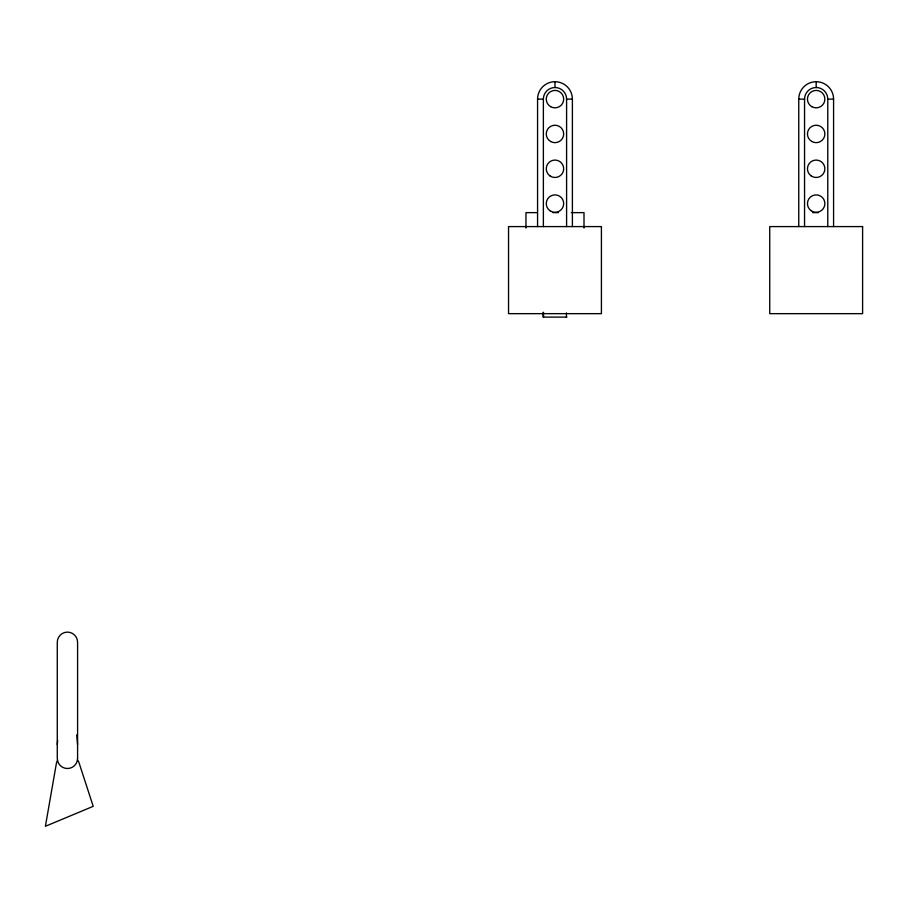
<?xml version="1.0" encoding="UTF-8"?>
<svg xmlns="http://www.w3.org/2000/svg" width="908" height="908" viewBox="0 0 908 908"><rect width="100%" height="100%" fill="white"/><g stroke="black" fill="none" stroke-linecap="round" stroke-linejoin="round"><path stroke-width="1.36" d="M57.272 744.594L57.647 740.463M537.57 99.12L543.37 99.12A11.611 11.611 0 0 1 554.981 87.52L554.981 81.709A17.411 17.411 0 0 0 537.57 99.12L537.57 226.591M554.981 87.52A11.611 11.611 0 0 1 566.592 99.12L572.392 99.12L572.392 226.591M798.756 99.12L804.556 99.12A11.611 11.611 0 0 1 816.167 87.52L816.167 81.709A17.411 17.411 0 0 0 798.756 99.12L798.756 226.591M816.167 87.52A11.611 11.611 0 0 1 827.778 99.12L833.578 99.12L833.578 226.591M537.286 212.631L525.959 212.631L525.959 228.044M552.859 212.631L558.522 212.631M571.257 212.631L584.003 212.631L584.003 228.044M812.683 212.631L818.256 212.631M566.876 317.108L543.086 317.108L543.086 312.386M76.726 734.958L77.589 744.594M827.778 99.12L827.778 226.591M804.556 99.12L804.556 226.591M566.592 99.12L566.592 226.591M566.444 312.919L566.444 317.108M543.517 312.386L543.517 317.108M543.37 99.12L543.37 226.591M816.167 81.709A17.411 17.411 0 0 1 833.578 99.12M57.533 760.632A5.8 5.8 0 0 0 56.432 763.151L45.4 826.291L93.218 806.327L78.894 762.357A5.8 5.8 0 0 0 77.452 760.019M554.981 81.709A17.411 17.411 0 0 1 572.392 99.12M601.414 226.591L508.548 226.591L508.548 313.657L601.414 313.657L601.414 226.591M862.6 226.591L769.734 226.591L769.734 313.657L862.6 313.657L862.6 226.591M77.589 758.35L77.589 642.262A10.158 10.158 0 0 0 67.43 632.116A10.158 10.158 0 0 0 57.272 642.262L57.272 758.35A10.158 10.158 0 0 0 67.43 768.509A10.158 10.158 0 0 0 77.589 758.35M811.809 106.667A8.705 8.705 0 0 0 824.873 99.12A8.705 8.705 0 0 0 811.809 91.583A8.705 8.705 0 0 0 811.809 106.667M811.809 141.489A8.705 8.705 0 0 0 824.873 133.953A8.705 8.705 0 0 0 811.809 126.405A8.705 8.705 0 0 0 811.809 141.489M811.15 175.891A8.705 8.705 0 0 0 824.839 169.558A8.705 8.705 0 0 0 812.512 160.875A8.705 8.705 0 0 0 811.15 175.891M811.15 210.713A8.705 8.705 0 0 0 824.839 204.379A8.705 8.705 0 0 0 812.512 195.697A8.705 8.705 0 0 0 811.15 210.713M550.623 106.667A8.705 8.705 0 0 0 563.686 99.12A8.705 8.705 0 0 0 550.623 91.583A8.705 8.705 0 0 0 550.623 106.667M550.623 141.489A8.705 8.705 0 0 0 563.686 133.953A8.705 8.705 0 0 0 550.623 126.405A8.705 8.705 0 0 0 550.623 141.489M549.964 175.891A8.705 8.705 0 0 0 563.652 169.558A8.705 8.705 0 0 0 551.326 160.875A8.705 8.705 0 0 0 549.964 175.891M549.964 210.713A8.705 8.705 0 0 0 563.652 204.379A8.705 8.705 0 0 0 551.326 195.697A8.705 8.705 0 0 0 549.964 210.713"/></g></svg>
